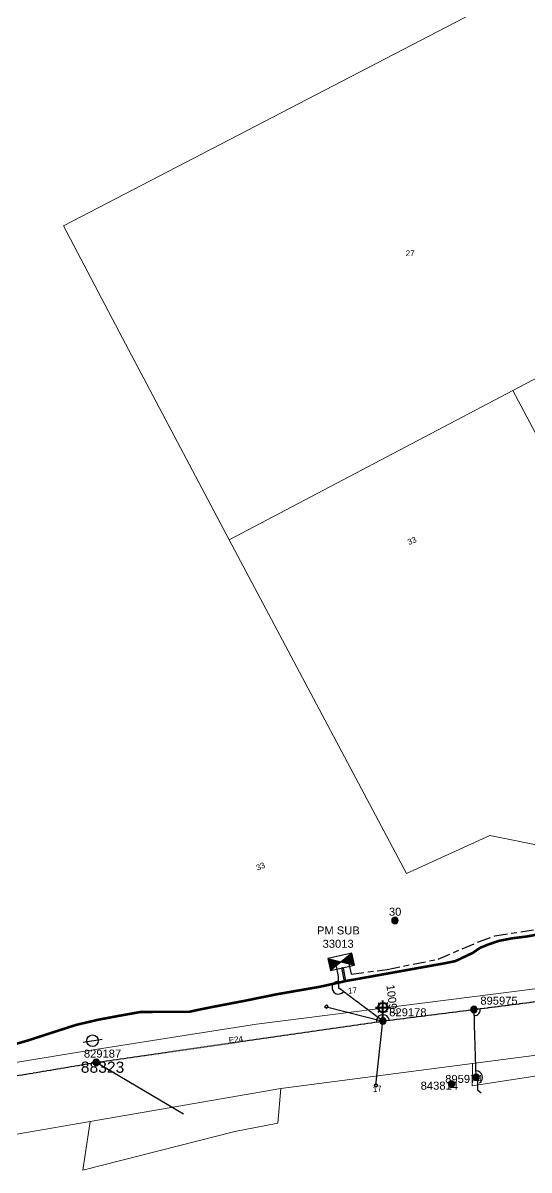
# Model space of a CAD drawing. Header units: metres. Extents: x 303471 to 304743, y 6269257 to 6269879.
# Drawn here: x 303927 to 304085.2, y 6269339.4 to 6269697.9 of the extents above; entities that cross this region are included whole.
import ezdxf
from ezdxf.enums import TextEntityAlignment as Align

# ---------------------------------------------------------------- set-up
doc = ezdxf.new("R2010")
doc.units = ezdxf.units.M
doc.linetypes.add('Cable Exist OH', pattern=[1, 1, 0])
doc.linetypes.add('Cable Exist UG', pattern=[8.2, 4, -1.2, 1.8, -1.2])
doc.layers.get('0').update_dxf_attribs({"color": 6})
for name, color, linetype in [('_User Miscellaneous1', 7, 'Continuous'), ('_User Miscellaneous12', 7, 'Continuous'), ('Equip_SP_HV_EXT', 7, 'Continuous'), ('Equip_SP_SL_MOD', 3, 'Continuous'), ('Mains_HV_EXT', 1, 'Continuous'), ('Mains_LV_EXT', 5, 'Continuous'), ('Mains_SL_EXT', 3, 'Continuous'), ('Services_SP_EXT', 7, 'Continuous'), ('Sub_SP_EXT', 7, 'Continuous'), ('SupportsOH_SP_TR_HV_LV_SL_EXT', 7, 'Continuous'), ('SupportsOH_SP_TR_HV_LV_SL_MOD', 3, 'Continuous'), ('Trench_SP_EXT', 7, 'Continuous'), ('UG_Details_SP_MISC', 7, 'Continuous')]:
    doc.layers.add(name, color=color, linetype=linetype)
doc.layers.add('Cadastre Land Parcels_SP_EXT', color=7, linetype='Continuous', lineweight=5)
doc.layers.add('Cadastre Roads_SP_EXT', color=9, linetype='Continuous', lineweight=5)
doc.styles.add('HVSW_LABEL', font='arial.ttf')
doc.styles.add('iecARIAL', font='arial.ttf', dxfattribs={"height": 2})
doc.styles.add('POLE_LABEL', font='arial.ttf')
doc.styles.get("Standard").update_dxf_attribs({"font": 'arial.ttf'})
doc.linetypes.add('Cable 1', pattern='A,7,-3,["//",Standard,S=1.5,R=0,X=-2.1,Y=-0.7],-0.001', length=10.001)

# ---------------------------------------------------------------- blocks, each defined once
blk = doc.blocks.new('*U73')
for points in [[(0, 0), (-4.16, 1.06), (-3.34, -2.69)], [(0, 0), (3.34, 2.69), (4.16, -1.06)]]:
    blk.add_hatch(color=256).paths.add_polyline_path(points)
for p, q in [((-4.16, 1.06), (4.16, -1.06)), ((3.34, 2.69), (-3.34, -2.69))]:
    blk.add_line(p, q)
blk.add_lwpolyline([(-3.34, -2.69), (4.16, -1.06), (3.34, 2.69), (-4.16, 1.06)], close=True)
for tag, height, flags, p in [('STREET_CODE', 0.2, 9, (1.5, 0)), ('ASSET_NUM', 2.5, 8, (2, 2)), ('CONSTRUCTED_VOLTAGE', 0.2, 9, (1.5, -0.2)), ('OPERATING_VOLTAGE', 0.2, 9, (1.5, -0.6)), ('ORIENTATION', 0.2, 9, (1.5, -0.8)), ('OWNED_BY', 0.2, 9, (1.5, -1)), ('OPERATED_BY', 0.2, 9, (1.5, -1.2)), ('SECONDARY_VOLTAGE', 0.2, 9, (1.5, -1.6)), ('STATE', 0.2, 9, (1.5, -1.8)), ('SUBSTATION_TYPE', 0.2, 9, (1.5, -2.2)), ('STREETNAME', 0.2, 9, (1.5, -3)), ('SUBURB', 0.2, 9, (1.5, -3.2)), ('Z', 0.2, 1, (1.5, -3.6)), ('NO_PHASES', 0.2, 9, (1.5, -0.4)), ('MAINTAINED_BY', 0.2, 9, (1.5, -1.4)), ('PARENT', 0.2, 9, (1.5, -2)), ('USAGE', 0.2, 9, (1.5, -2.4)), ('LEGEND', 0.2, 9, (1.5, -2.6)), ('LOCATION', 0.2, 9, (1.5, -2.8)), ('NOTES', 0.2, 9, (1.5, -3.4))]:
    blk.add_attdef(tag, text='', height=height, dxfattribs=dict(flags=flags)).set_placement(p, align=Align.MIDDLE_LEFT)
blk = doc.blocks.new('SL_LANTERN_EXT')
at = {"lineweight": 40}
for p, q in [((-2.25, 4.22), (2.25, 4.22)), ((-1.46, 5.68), (-1.06, 5.28)), ((0, 1.97), (0, 6.47)), ((1.46, 5.68), (1.06, 5.28)), ((-1.46, 2.76), (-1.06, 3.16)), ((0, 0), (0, 2.72)), ((1.46, 2.76), (1.06, 3.16))]:
    blk.add_line(p, q, dxfattribs=at)
blk.add_circle((0, 4.22), 1.5, dxfattribs=at)
at = {"style": 'iecARIAL', "flags": 8}
blk.add_attdef('ASSET_NUM', (1.5, 1.5), '', height=2.5, dxfattribs=at)
for tag, p, height, flags in [('OPERATING_VOLTAGE', (0.98, -1.65), 0.2, 9), ('ORIENTATION', (0.98, -1.85), 0.2, 9), ('OWNED_BY', (0.98, -2.05), 0.2, 9), ('STATE', (0.98, -2.25), 0.2, 9), ('CONSTRUCTED_VOLTAGE', (0.98, -0.65), 0.2, 9), ('CONTROL_TYPE', (0.98, -0.85), 0.2, 9), ('LANTERN_PURPOSE', (0.98, -1.05), 0.2, 9), ('LANTERN_TYPE', (0.98, -1.25), 0.2, 9), ('NO_PHASES', (0.98, -1.45), 0.2, 9), ('USAGE', (0.98, -2.45), 0.2, 9), ('CEXIST', (0.98, -2.65), 0.2, 9), ('CNEW', (0.98, -2.85), 0.2, 9), ('CNUMBER', (0.98, -3.05), 0.2, 9), ('CREMOVE', (0.98, -3.25), 0.2, 9), ('CREPLACE', (0.98, -3.45), 0.2, 9), ('LKINGHEIGHT', (0.98, -3.65), 0.2, 9), ('LNUMBER', (2.18, -3.25), 2.5, 8), ('LBRACKET', (0.98, -3.85), 0.2, 9), ('LBRACKETVOCAB', (0.98, -4.05), 0.2, 9), ('LCATEGORY', (0.98, -4.25), 0.2, 9), ('LCHARGE1', (0.98, -4.45), 0.2, 9), ('LCHARGE1PERCENT', (0.98, -4.65), 0.2, 9), ('LCHARGE2', (0.98, -4.85), 0.2, 9), ('LCHARGE2PERCENT', (0.98, -5.05), 0.2, 9), ('LCHARGE3', (0.98, -5.25), 0.2, 9), ('LCHARGE3PERCENT', (0.98, -5.45), 0.2, 9), ('LEXIST', (0.98, -5.65), 0.2, 9), ('LLAMP', (0.98, -5.85), 0.2, 9), ('LLAMPVOCAB', (0.98, -6.05), 0.2, 9), ('LMAST', (0.98, -6.25), 0.2, 9), ('LMASTVOCAB', (0.98, -6.45), 0.2, 9), ('LNEW', (0.98, -6.65), 0.2, 9), ('LANTNUMBER', (0.98, -6.85), 0.2, 9), ('LOUTREACH', (0.98, -7.25), 0.2, 9), ('STREETNAME', (0.98, -9.25), 0.2, 9), ('SUBURB', (0.98, -9.45), 0.2, 1), ('LOUTREACHVOCAB', (0.98, -7.45), 0.2, 9), ('LRATECODE', (0.98, -7.65), 0.2, 9), ('LREMOVE', (0.98, -7.85), 0.2, 9), ('LREPLACE', (0.98, -8.05), 0.2, 9), ('LTYPE', (0.98, -8.25), 0.2, 9), ('LTYPEVOCAB', (0.98, -8.45), 0.2, 9), ('LEGEND', (0.98, -8.65), 0.2, 9), ('LOCATION', (0.98, -8.85), 0.2, 9), ('NOTES', (0.98, -9.05), 0.2, 9)]:
    blk.add_attdef(tag, p, '', height=height, dxfattribs=dict(flags=flags))
blk = doc.blocks.new('CCP_EXT')
blk.add_wipeout([(0, 0.57), (0.57, 0), (0, -0.57), (-0.57, 0)])
blk.add_lwpolyline([(-0.57, 0), (0, 0.57), (0.57, 0), (0, -0.57), (-0.57, 0)])
at = {"flags": 1}
blk.add_attdef('Z', (0, 0), '', height=0.2, dxfattribs=at)
at = {"flags": 9}
for tag, p in [('CCP_TYPE', (0, 0)), ('CONSTRUCTED_VOLTAGE', (0, -0.2)), ('OPERATING_VOLTAGE', (0, -0.6)), ('ORIENTATION', (0, -0.8)), ('OWNED_BY', (0, -1)), ('STATE', (0, -1.8)), ('NO_PHASES', (0, -0.4)), ('USAGE', (0, -1.2)), ('LEGEND', (0, -1.4)), ('LIFE_SUPPORT', (0, -1.6)), ('NOTES', (0, -2))]:
    blk.add_attdef(tag, text='', height=0.2, dxfattribs=at).set_placement(p, align=Align.MIDDLE_LEFT)
blk = doc.blocks.new('POLE_EXT')
blk.add_hatch(color=256).paths.add_polyline_path([(-1, 0, 1), (1, 0, 1)])
blk.add_lwpolyline([(-1, 0, 1), (1, 0, 1)], format="xyb", close=True)
for tag, height, flags, p in [('pNumber', 2.5, 8, (-17.84, 2.07)), ('OWNED_BY', 0.2, 9, (1.35, -0.4)), ('SPECIAL_USE', 0.2, 9, (1.35, -0.8)), ('STATE', 0.2, 9, (1.35, -1)), ('cLV', 0.2, 9, (1.35, -1.4)), ('hDepth', 0.2, 9, (1.35, -1.6)), ('hDia', 0.2, 9, (1.35, -1.8)), ('cHV', 0.2, 9, (1.35, -2)), ('cLinedev', 0.2, 9, (1.35, -3.4)), ('PARENT', 0.2, 9, (1.35, -0.6)), ('USAGE', 0.2, 9, (1.35, -1.2)), ('LBRACKET', 0.2, 9, (1.35, -2.2)), ('LExisting', 0.2, 9, (1.35, -2.4)), ('LANTNUMBER', 0.2, 9, (1.35, -2.6)), ('LOther', 0.2, 9, (1.35, -2.8)), ('LRemove', 0.2, 9, (1.35, -3)), ('LEGEND', 0.2, 9, (1.35, -3.2)), ('LOCATION', 0.2, 9, (1.35, -3.6)), ('pExisting', 0.2, 9, (1.35, -3.8)), ('pFooting', 0.2, 9, (1.35, -4.4)), ('pNew', 0.2, 9, (1.35, -4.6)), ('pRelocate', 0.2, 9, (1.35, -5)), ('pRemove', 0.2, 9, (1.35, -5.2)), ('pReplace', 0.2, 9, (1.35, -5.4)), ('pStay', 0.2, 9, (1.35, -5.6)), ('pType', 0.2, 9, (1.35, -5.8)), ('cspan', 0.2, 9, (1.35, -6)), ('STREETNAME', 0.2, 9, (1.35, -6.2)), ('SUBURB', 0.2, 9, (1.35, -6.4)), ('OPERATED_BY', 0.2, 9, (1.36, -7.01)), ('PFNUMBER', 0.2, 9, (1.35, -4)), ('NEWPFNUMBER', 0.2, 9, (1.35, -4.2)), ('NOTES', 0.2, 9, (1.35, -6.6)), ('MAINTAINED_BY', 0.2, 9, (1.36, -6.81))]:
    blk.add_attdef(tag, text='', height=height, dxfattribs=dict(flags=flags)).set_placement(p, align=Align.MIDDLE_LEFT)
at = {"style": 'POLE_LABEL'}
for tag, height, flags, p in [('STRUCTURE_PLANT_NUMBER', 0.2, 9, (1.35, 0.03)), ('ASSET_NUM', 2.5, 8, (2, 2)), ('STREET_CODE', 0.2, 9, (1.35, -0.2))]:
    blk.add_attdef(tag, text='', height=height, dxfattribs=dict(at, flags=flags)).set_placement(p, align=Align.MIDDLE_LEFT)
at = {"flags": 1}
blk.add_attdef('Z', (1.35, -7.33), '', height=0.2, dxfattribs=at)
blk = doc.blocks.new('HV_ABS_CLOSED_EXT')
blk.add_line((-3, 6.87), (3, 6.87))
blk.add_circle((0, 6.87), 1.8)
at = {"style": 'HVSW_LABEL'}
for tag, height, flags, p in [('ASSET_NUM', 3.5, 8, (2, 2)), ('STREET_CODE', 0.2, 9, (0, -0.2))]:
    blk.add_attdef(tag, text='', height=height, dxfattribs=dict(at, flags=flags)).set_placement(p, align=Align.MIDDLE_LEFT)
at = {"flags": 1}
blk.add_attdef('Z', (0, 0), '', height=0.2, dxfattribs=at)
at = {"flags": 9}
for tag, p in [('ACTUAL_STATUS', (0, -0.4)), ('CONSTRUCTED_VOLTAGE', (0, -0.6)), ('OPERATING_VOLTAGE', (0, -1)), ('ORIENTATION', (0, -1.2)), ('OWNED_BY', (0, -1.4)), ('STATE', (0, -1.6)), ('SWITCH_TYPE', (0, -1.8)), ('STREETNAME', (0, -2.6)), ('SUBURB', (0, -2.8)), ('NO_PHASES', (0, -0.8)), ('USAGE', (0, -2)), ('LEGEND', (0, -2.2)), ('LOCATION', (0, -2.4)), ('NOTES', (0, -3))]:
    blk.add_attdef(tag, text='', height=0.2, dxfattribs=at).set_placement(p, align=Align.MIDDLE_LEFT)

msp = doc.modelspace()

# ---------------------------------------------------------------- linework, layer by layer
at = {"layer": 'Cadastre Land Parcels_SP_EXT', "linetype": 'Continuous'}
for points in [[(304146.696, 6269617.993), (304111.029, 6269686.538), (304094.778, 6269715.131), (303939.734, 6269634.541), (303958.148, 6269599.404), (303991.458, 6269536.35), (304080.055, 6269583.019), (304146.696, 6269617.993)], [(304152.313, 6269460.236), (304150.544, 6269487.01), (304154.768, 6269542.807), (304155.158, 6269575.109), (304154.207, 6269581.534), (304154.538, 6269591.646), (304150.919, 6269606.372), (304146.696, 6269617.993), (304080.055, 6269583.019), (304149.46, 6269452.566), (304152.313, 6269460.236)], [(304146.931, 6269446.792), (304149.46, 6269452.566), (304080.055, 6269583.019), (303991.458, 6269536.35), (304046.863, 6269432.161), (304072.853, 6269443.955), (304090.984, 6269440.305), (304126.864, 6269439), (304146.931, 6269446.792)], [(304115.343, 6269373.122), (304126.253, 6269374.791), (304129.193, 6269375.241), (304128.894, 6269380.721), (304067.466, 6269372.76), (304067.413, 6269365.786), (304115.343, 6269373.122)], [(303993.178, 6269351.529), (304006.695, 6269354.051), (304007.579, 6269364.976), (303948.029, 6269354.665), (303945.718, 6269339.442), (303993.178, 6269351.529)]]:
    msp.add_lwpolyline(points, close=True, dxfattribs=at)
at = {"layer": 'Mains_HV_EXT', "linetype": 'Cable Exist UG'}
for points in [[(304026.414, 6269404.507), (304028.696, 6269404.426), (304029.588, 6269400.643), (304029.588, 6269400.643), (304040.859, 6269402.156), (304056.765, 6269405.337), (304069.351, 6269410.788), (304074.456, 6269412.618), (304099.524, 6269416.517)], [(304026.414, 6269404.507), (304024.758, 6269403.651), (304025.502, 6269399.935), (304025.609, 6269396.425)]]:
    msp.add_lwpolyline(points, dxfattribs=at)
at = {"layer": 'Mains_HV_EXT', "linetype": 'Continuous'}
for points in [[(304025.541, 6269398.423, 1.4996666), (304027.086, 6269395.076)], [(304068.038, 6269387.721, 0.4790843), (304069.885, 6269389.882)], [(304041.45, 6269386.259, 1.0088926), (304037.486, 6269385.721)], [(304069.718, 6269366.703, 0.7498329), (304068.55, 6269370.417)]]:
    msp.add_lwpolyline(points, format="xyb", dxfattribs=at)
at = {"layer": 'Mains_HV_EXT', "linetype": 'Cable Exist OH'}
for points in [[(304039.466, 6269386.006), (304025.616, 6269396.371)], [(304067.97, 6269389.638), (304123.633, 6269396.731)], [(304039.466, 6269386.006), (304067.97, 6269389.638)], [(304068.61, 6269368.418), (304067.982, 6269389.64)], [(303949.885, 6269373.088), (304039.466, 6269386.006)], [(303863.998, 6269358.705), (303949.885, 6269373.088)]]:
    msp.add_lwpolyline(points, dxfattribs=at)
at = {"layer": 'Mains_LV_EXT', "linetype": 'Cable Exist OH'}
for points in [[(304039.466, 6269386.006), (304123.633, 6269396.731)], [(303949.885, 6269373.088), (304039.466, 6269386.006)], [(303863.998, 6269358.705), (303949.885, 6269373.088)]]:
    msp.add_lwpolyline(points, dxfattribs=at)
at = {"layer": 'Mains_SL_EXT', "linetype": 'Cable Exist OH'}
msp.add_lwpolyline([(304039.466, 6269386.006), (304123.633, 6269396.731), (304210.348, 6269407.796)], dxfattribs=at)
at = {"layer": 'Services_SP_EXT'}
msp.add_lwpolyline([(303977.216, 6269356.9), (303949.885, 6269373.088)], dxfattribs=at)
at = {"layer": 'Trench_SP_EXT', "linetype": 'Cable Exist UG'}
msp.add_lwpolyline([(304068.609, 6269368.418), (304069.058, 6269367.604), (304069.058, 6269367.604), (304069.079, 6269364.509), (304070.232, 6269363.579)], dxfattribs=at)
at = {"layer": 'UG_Details_SP_MISC'}
for p, q in [((304026.586, 6269402.588), (304026.823, 6269402.63)), ((304026.586, 6269402.588), (304027.337, 6269398.409)), ((304027.059, 6269402.673), (304026.823, 6269402.63)), ((304027.059, 6269402.673), (304027.809, 6269398.494)), ((304027.337, 6269398.409), (304027.573, 6269398.452)), ((304027.809, 6269398.494), (304027.573, 6269398.452))]:
    msp.add_line(p, q, dxfattribs=at)

# ---------------------------------------------------------------- block references
at = {"layer": 'Equip_SP_HV_EXT'}
ref = msp.add_blockref('HV_ABS_CLOSED_EXT', (303949.885, 6269373.088), dxfattribs=dict(at, rotation=9.428514465748876))
ref.add_attrib('ASSET_NUM', '88323', dxfattribs={"layer": '0', "height": 3.5, "style": 'HVSW_LABEL'}).set_placement((303951.885, 6269373.338), align=Align.TOP_CENTER)
at = {"layer": 'Equip_SP_SL_MOD'}
ref = msp.add_blockref('SL_LANTERN_EXT', (304039.466, 6269386.006), dxfattribs=at)
ref.add_attrib('ASSET_NUM', '10097', dxfattribs={"layer": '0', "height": 2.5, "rotation": 276.65562, "style": 'iecARIAL'}).set_placement((304040.966, 6269387.506), align=Align.BOTTOM_RIGHT)
at = {"layer": 'Services_SP_EXT'}
msp.add_blockref('CCP_EXT', (304021.831, 6269390.454), dxfattribs=at)
at = {"layer": 'Sub_SP_EXT'}
msp.add_blockref('*U73', (304026.414, 6269404.507), dxfattribs=at)
at = {"layer": 'SupportsOH_SP_TR_HV_LV_SL_EXT'}
ref = msp.add_blockref('POLE_EXT', (303949.885, 6269373.088), dxfattribs=at)
ref.add_attrib('ASSET_NUM', '829187', dxfattribs={"layer": '0', "height": 2.5, "rotation": 0.05046, "style": 'POLE_LABEL'}).set_placement((303951.885, 6269373.838), align=Align.BOTTOM_CENTER)
ref = msp.add_blockref('POLE_EXT', (304060.94, 6269366.317), dxfattribs=at)
ref.add_attrib('ASSET_NUM', '843814', dxfattribs={"layer": '0', "height": 2.5, "style": 'POLE_LABEL'}).set_placement((304062.94, 6269367.067), align=Align.TOP_RIGHT)
ref = msp.add_blockref('POLE_EXT', (304068.609, 6269368.418), dxfattribs=at)
ref.add_attrib('ASSET_NUM', '895974', dxfattribs={"layer": '0', "height": 2.5, "style": 'POLE_LABEL'}).set_placement((304070.609, 6269369.168), align=Align.TOP_RIGHT)
at = {"layer": 'SupportsOH_SP_TR_HV_LV_SL_MOD'}
ref = msp.add_blockref('POLE_EXT', (304043.242, 6269417.416), dxfattribs=at)
ref.add_attrib('ASSET_NUM', '30', dxfattribs={"layer": '0', "height": 2.5, "style": 'POLE_LABEL'}).set_placement((304045.242, 6269418.166), align=Align.BOTTOM_RIGHT)
ref = msp.add_blockref('POLE_EXT', (304067.932, 6269389.629), dxfattribs=at)
ref.add_attrib('ASSET_NUM', '895975', dxfattribs={"layer": '0', "height": 2.5, "style": 'POLE_LABEL'}).set_placement((304069.932, 6269390.379), align=Align.BOTTOM_LEFT)
ref = msp.add_blockref('POLE_EXT', (304039.466, 6269386.006), dxfattribs=at)
ref.add_attrib('ASSET_NUM', '829178', dxfattribs={"layer": '0', "height": 2.5, "rotation": 359.96714, "style": 'POLE_LABEL'}).set_placement((304041.466, 6269386.756), align=Align.BOTTOM_LEFT)

# ---------------------------------------------------------------- texts
at = {"layer": '_User Miscellaneous1', "linetype": 'Cable 1', "lineweight": 0, "insert": (304018.003, 6269415.571), "char_height": 2.5, "width": 14.6887, "attachment_point": 1}
msp.add_mtext('\\pi0.87692;PM SUB \\P\\pi2.6411;33013', dxfattribs=at)
at = {"layer": 'Defpoints'}
msp.add_text('27', height=1.8, dxfattribs=at).set_placement((304046.589, 6269625.028))
for s, rotation, p in [('33', 22.35518, (304047.611, 6269534.718)), ('33', 24.04062, (304000.344, 6269432.954)), ('17', 5.08228, (304028.704, 6269394.546)), ('17', 5.21603, (304036.41, 6269363.797))]:
    msp.add_text(s, height=1.8, rotation=rotation, dxfattribs=at).set_placement(p)
at = {"layer": 'Mains_LV_EXT'}
msp.add_text('E24', height=1.8, rotation=7.0982, dxfattribs=at).set_placement((303991.433, 6269379.08))

# ---------------------------------------------------------------- next in the draw order: block references
at = {"layer": 'Services_SP_EXT'}
for p in [(304021.831, 6269390.454), (304037.31, 6269365.963)]:
    msp.add_blockref('CCP_EXT', p, dxfattribs=at)

# ---------------------------------------------------------------- next in the draw order: linework, layer by layer
at = {"layer": '_User Miscellaneous12', "const_width": 0.8}
msp.add_lwpolyline([(303919.643, 6269377.39), (303928.45, 6269379.898), (303938.016, 6269383.001), (303943.615, 6269384.798), (303950.655, 6269386.441), (303956.798, 6269387.597), (303963.681, 6269388.822), (303968.639, 6269388.881), (303975.059, 6269388.881), (303976.798, 6269388.881), (303978.909, 6269388.88), (303982.112, 6269389.581), (303988.587, 6269390.864), (303996.237, 6269392.323), (304006.27, 6269394.363), (304019.675, 6269396.696), (304028.191, 6269398.563), (304052.222, 6269402.879), (304058.765, 6269404.046), (304062.138, 6269404.745), (304064.355, 6269405.795), (304067.613, 6269407.338), (304069.838, 6269408.887), (304072.288, 6269409.879), (304075.67, 6269411.045), (304079.87, 6269411.862), (304084.68, 6269412.464), (304091.186, 6269413.727)], dxfattribs=at)
at = {"layer": 'Services_SP_EXT'}
msp.add_lwpolyline([(304021.831, 6269390.454), (304039.466, 6269386.006)], dxfattribs=at)

# ---------------------------------------------------------------- next in the draw order: block references
msp.add_blockref('CCP_EXT', (304037.31, 6269365.963), dxfattribs=at)

# ---------------------------------------------------------------- next in the draw order: linework, layer by layer
at = {"layer": 'Cadastre Roads_SP_EXT', "linetype": 'Continuous'}
msp.add_lwpolyline([(303948.029, 6269354.665), (304007.579, 6269364.975), (304067.466, 6269372.76), (304128.894, 6269380.721), (304182.194, 6269387.623), (304178.044, 6269397.077), (304173.631, 6269407.132), (304067.379, 6269393.58), (303999.993, 6269385.011), (303979.357, 6269381.764), (303943.754, 6269376.165), (303877.722, 6269365.305), (303881.915, 6269354.942), (303886.34, 6269344.006), (303948.029, 6269354.665)], close=True, dxfattribs=at)
at = {"layer": 'Mains_SL_EXT', "linetype": 'Cable Exist OH'}
msp.add_lwpolyline([(303863.998, 6269358.705), (303949.885, 6269373.088), (304039.466, 6269386.006)], dxfattribs=at)
at = {"layer": 'Services_SP_EXT'}
msp.add_lwpolyline([(304037.31, 6269365.963), (304039.466, 6269386.006)], dxfattribs=at)

doc.saveas('drawing.dxf')
